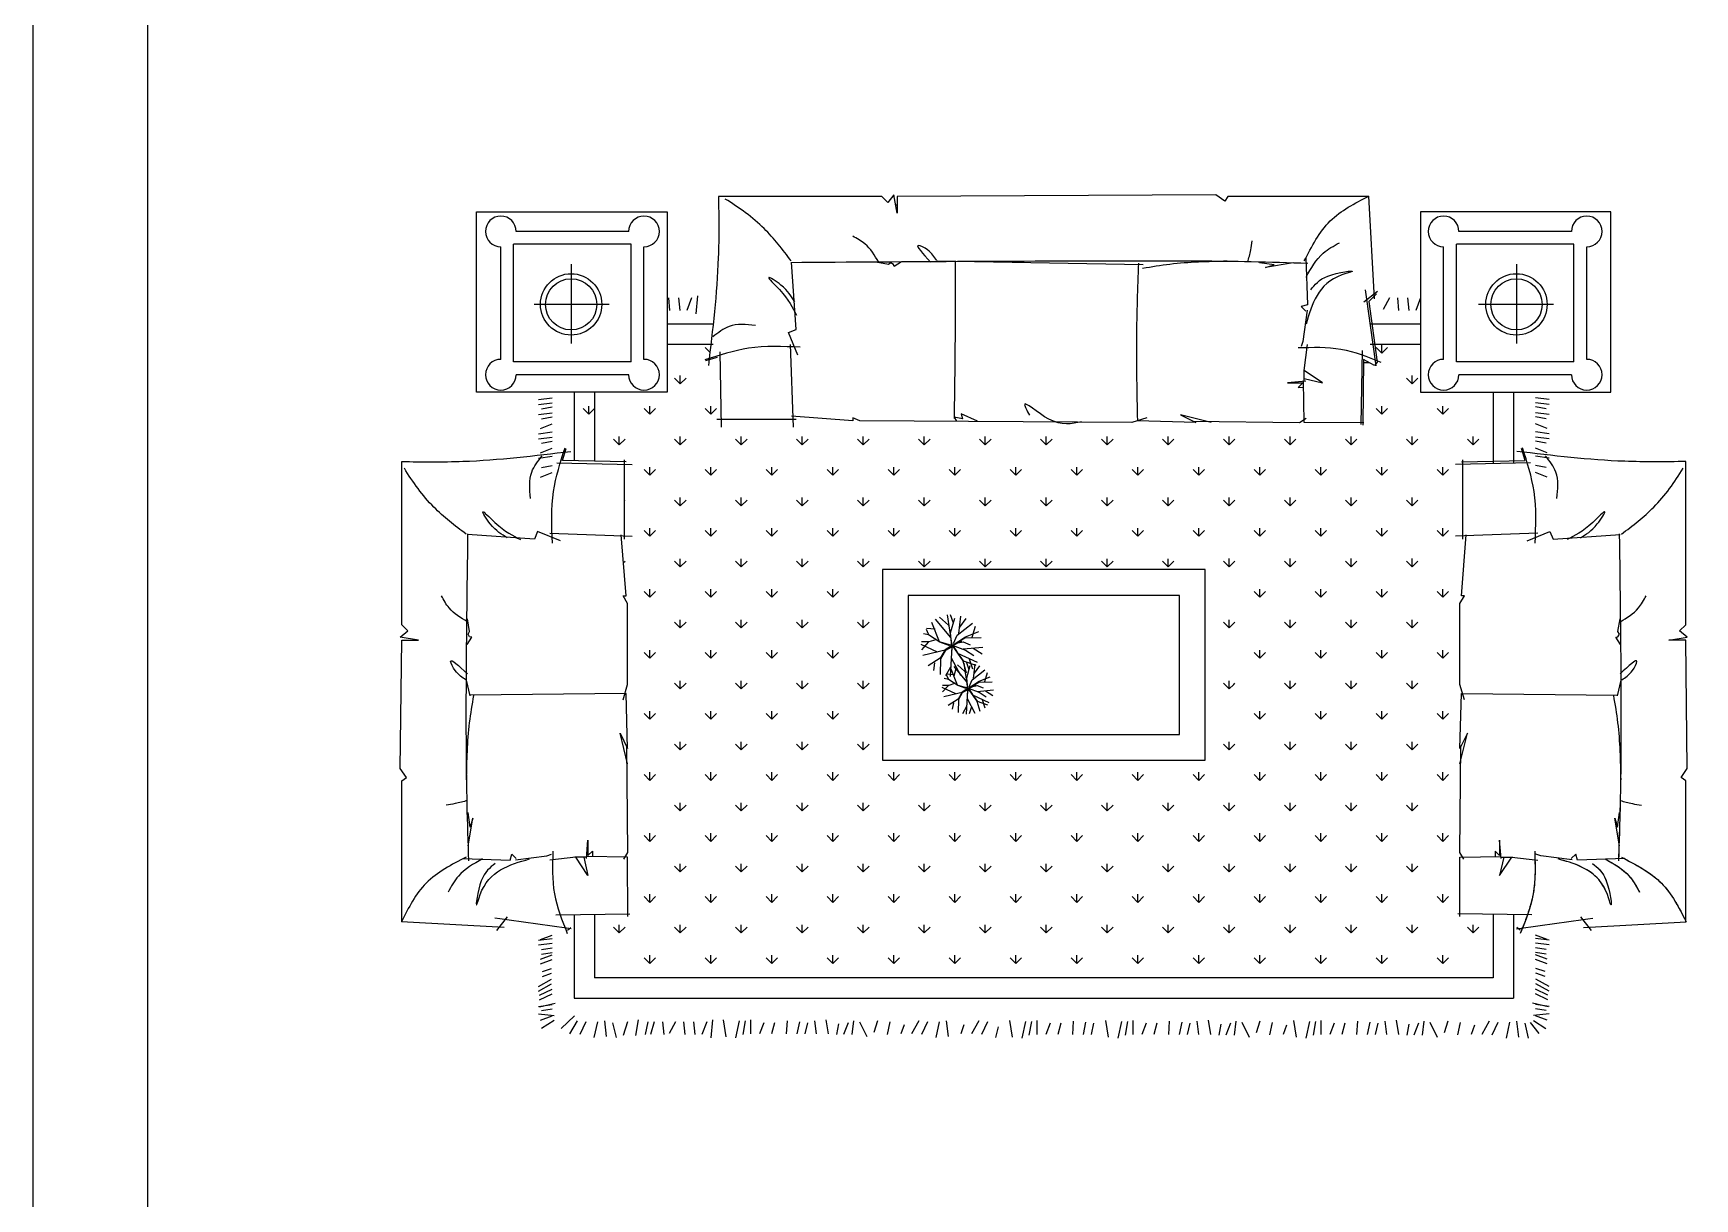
# Model space of a CAD drawing. Header units: inches. Extents: x -0.4 to 42.1, y 14 to 38.8.
# Drawn here: x 21.1 to 25.992, y 24.379 to 27.81 of the extents above; entities that cross this region are included whole.
import ezdxf

# ---------------------------------------------------------------- set-up
doc = ezdxf.new("R2010")
doc.units = ezdxf.units.IN
doc.header["$MEASUREMENT"] = 0
for name, color, linetype in [('02', 2, 'Continuous'), ('1', 1, 'Continuous'), ('8', 8, 'Continuous'), ('kadrbm', 4, 'Continuous')]:
    doc.layers.add(name, color=color, linetype=linetype)
pattern_1 = [(90, (-5.192825, 60.00522), (-0.0898025, 0.0898025), [0.0238125, -0.1557925]), (45, (-5.19282, 60.00522), (-0.08980256, 0.08980256), [0.0238125, -0.1031875]), (135, (-5.19282, 60.00522), (-0.08980256, -0.08980256), [0.0238125, -0.1031875])]

# ---------------------------------------------------------------- blocks, each defined once
blk = doc.blocks.new('kadrbm')
at = {"layer": 'kadrbm', "color": 4}
blk.add_lwpolyline([(0, 0), (0, 24.7972), (21, 24.7972), (21, 0), (0, 0)], close=True, dxfattribs=at)
blk.add_lwpolyline([(20.6631, 0.3257), (20.6631, 24.4603), (0.3369, 24.4603), (0.3369, 0.3257), (20.6631, 0.3257)], dxfattribs=at)

msp = doc.modelspace()

# ---------------------------------------------------------------- hatches: boundary and pattern name
at = {"layer": '8'}
h = msp.add_hatch(dxfattribs=at)
h.set_pattern_fill('GRASS,_O', color=256, scale=0.005)
h.set_pattern_definition(pattern_1)
edge = h.paths.add_edge_path()
edge.add_line((23.1256, 26.6733), (23.1218, 26.8627))
edge.add_spline(control_points=[(23.1218, 26.8627), (23.1113, 26.8595), (23.1008, 26.8562), (23.0903, 26.8529)], knot_values=[251.411336, 251.411336, 251.411336, 251.411336, 285.889128, 285.889128, 285.889128, 285.889128], degree=3, periodic=0)
edge.add_spline(control_points=[(23.0903, 26.8529), (23.092, 26.867), (23.0937, 26.881), (23.0953, 26.8951)], knot_values=[491.067407, 491.067407, 491.067407, 491.067407, 535.732773, 535.732773, 535.732773, 535.732773], degree=3, periodic=0)
edge.add_line((23.0953, 26.8951), (22.9664, 26.8951))
edge.add_line((22.9664, 26.8951), (22.9664, 26.7533))
edge.add_line((22.9664, 26.7533), (22.6928, 26.7533))
edge.add_line((22.6928, 26.7533), (22.6928, 26.5521))
edge.add_line((22.6928, 26.5521), (22.8412, 26.5488))
edge.add_line((22.8412, 26.5488), (22.8412, 26.3304))
edge.add_line((22.8412, 26.3304), (22.8317, 26.3308))
edge.add_line((22.8317, 26.3308), (22.8457, 26.1542))
edge.add_line((22.8457, 26.1542), (22.8367, 26.1542))
edge.add_line((22.8367, 26.1542), (22.8502, 26.1317))
edge.add_line((22.8502, 26.1317), (22.8502, 25.8933))
edge.add_line((22.8502, 25.8933), (23.1256, 25.8933))
edge.add_line((23.1256, 25.8933), (23.1256, 26.6733))
h = msp.add_hatch(dxfattribs=at)
h.set_pattern_fill('GRASS,_O', color=256, scale=0.005)
h.set_pattern_definition(pattern_1)
h.paths.add_polyline_path([(25.3098, 26.5488), (25.3983, 26.5507), (25.3983, 26.7533), (25.1847, 26.7533), (25.1847, 26.8951), (25.0503, 26.8951), (25.0576, 26.8417), (25.0494, 26.8316), (25.0326, 26.8411), (25.0168, 26.8411), (25.0149, 26.6637), (25.0175, 26.6637), (25.0175, 25.8933), (25.3009, 25.8933), (25.3009, 26.1317), (25.3143, 26.1542), (25.3054, 26.1542), (25.3193, 26.3308), (25.3098, 26.3304)])
h = msp.add_hatch(dxfattribs=at)
h.set_pattern_fill('GRASS,_O', color=256, scale=0.005)
h.set_pattern_definition(pattern_1)
edge = h.paths.add_edge_path()
edge.add_line((25.0175, 26.6637), (24.8426, 26.6643))
edge.add_line((24.8426, 26.6643), (24.8424, 26.6722))
edge.add_line((24.8424, 26.6722), (24.8289, 26.6637))
edge.add_line((24.8289, 26.6637), (24.5181, 26.6668))
edge.add_line((24.5181, 26.6668), (24.5232, 26.6643))
edge.add_line((24.5232, 26.6643), (24.3503, 26.6691))
edge.add_line((24.3503, 26.6691), (24.3343, 26.6643))
edge.add_line((24.3343, 26.6643), (24.1828, 26.6652))
edge.add_spline(control_points=[(24.1828, 26.6652), (24.1602, 26.6605), (24.1374, 26.6566), (24.1101, 26.6656)], knot_values=[4.350249, 4.350249, 4.350249, 4.350249, 83.266147, 83.266147, 83.266147, 83.266147], degree=3, periodic=0)
edge.add_line((24.1101, 26.6656), (23.534, 26.669))
edge.add_line((23.534, 26.669), (23.5129, 26.6778))
edge.add_line((23.5129, 26.6778), (23.5129, 26.6688))
edge.add_line((23.5129, 26.6688), (23.3363, 26.6828))
edge.add_line((23.3363, 26.6828), (23.3366, 26.6733))
edge.add_line((23.3366, 26.6733), (23.1256, 26.6733))
edge.add_line((23.1256, 26.6733), (23.1256, 25.8933))
edge.add_line((23.1256, 25.8933), (23.6003, 25.8933))
edge.add_line((23.6003, 25.8933), (23.6003, 26.2312))
edge.add_line((23.6003, 26.2312), (24.5507, 26.2312))
edge.add_line((24.5507, 26.2312), (24.5507, 25.8933))
edge.add_line((24.5507, 25.8933), (25.0175, 25.8933))
edge.add_line((25.0175, 25.8933), (25.0175, 26.6637))
h = msp.add_hatch(dxfattribs=at)
h.set_pattern_fill('GRASS,_O', color=256, scale=0.005)
h.set_pattern_definition(pattern_1)
h.paths.add_polyline_path([(23.1256, 25.8933), (22.8502, 25.8933), (22.8421, 25.8662), (22.8457, 25.8663), (22.8502, 25.7043), (22.8477, 25.7094), (22.8508, 25.3986), (22.8424, 25.3851), (22.8502, 25.385), (22.8508, 25.2182), (22.7528, 25.2167), (22.7528, 25.0294), (23.1256, 25.0294)])
h = msp.add_hatch(dxfattribs=at)
h.set_pattern_fill('GRASS,_O', color=256, scale=0.005)
h.set_pattern_definition(pattern_1)
h.paths.add_polyline_path([(25.0175, 25.8933), (24.5507, 25.8933), (24.5507, 25.6699), (23.6003, 25.6699), (23.6003, 25.8933), (23.1256, 25.8933), (23.1256, 25.0294), (25.0175, 25.0294)])
h = msp.add_hatch(dxfattribs=at)
h.set_pattern_fill('GRASS,_O', color=256, scale=0.005)
h.set_pattern_definition(pattern_1)
h.paths.add_polyline_path([(25.3054, 25.8663), (25.309, 25.8662), (25.3009, 25.8933), (25.0175, 25.8933), (25.0175, 25.0294), (25.3983, 25.0294), (25.3983, 25.2167), (25.3003, 25.2182), (25.3009, 25.385), (25.3087, 25.3851), (25.3003, 25.3986), (25.3034, 25.7094), (25.3009, 25.7043)])

# ---------------------------------------------------------------- linework, layer by layer
at = {"layer": '02'}
for p, q in [((23.5984, 27.3294), (23.1176, 27.3294)), ((23.6163, 27.3114), (23.5984, 27.3294)), ((23.6343, 27.3339), (23.6163, 27.3114)), ((23.6433, 27.2799), (23.6343, 27.3339)), ((23.6433, 27.3044), (23.6393, 27.3044)), ((24.5817, 27.3339), (23.6433, 27.3294)), ((23.6433, 27.3294), (23.6433, 27.2799)), ((24.6087, 27.3159), (24.5817, 27.3339)), ((24.6177, 27.3294), (24.6087, 27.3159)), ((25.0327, 27.3294), (24.6177, 27.3294)), ((25.0495, 27.0283), (25.0327, 27.33)), ((22.4055, 26.7533), (22.4055, 27.2845)), ((22.4055, 27.2845), (22.9664, 27.2845)), ((22.9664, 27.2845), (22.9664, 26.7533)), ((25.1847, 27.2845), (25.1847, 26.7533)), ((25.7456, 27.2845), (25.1847, 27.2845)), ((25.7456, 26.7533), (25.7456, 27.2845)), ((22.8532, 27.2265), (22.522, 27.2265)), ((25.6291, 27.2265), (25.2979, 27.2265)), ((22.4768, 26.8501), (22.4768, 27.1813)), ((22.8607, 27.1888), (22.5144, 27.1888)), ((22.5144, 26.8426), (22.5144, 27.1888)), ((22.8607, 26.8426), (22.8607, 27.1888)), ((22.8983, 26.8501), (22.8983, 27.1813)), ((25.2528, 26.8501), (25.2528, 27.1813)), ((25.6366, 27.1888), (25.2904, 27.1888)), ((25.2904, 26.8426), (25.2904, 27.1888)), ((25.6366, 26.8426), (25.6366, 27.1888)), ((25.6743, 26.8501), (25.6743, 27.1813)), ((22.6838, 27.1298), (22.6838, 26.8969)), ((23.3464, 26.9384), (23.333, 27.1361)), ((23.6178, 27.1296), (23.5807, 27.1358)), ((23.6255, 27.1342), (23.6178, 27.1296)), ((23.6332, 27.1296), (23.6255, 27.1342)), ((23.6348, 27.1234), (23.6332, 27.1296)), ((23.6564, 27.1373), (23.6348, 27.1234)), ((24.3681, 27.1281), (23.7613, 27.1389)), ((24.7541, 27.1281), (24.7109, 27.1342)), ((24.8097, 27.1342), (24.7279, 27.1204)), ((24.7279, 27.1204), (24.7541, 27.1281)), ((24.8471, 27.1496), (24.8516, 27.0103)), ((25.4673, 27.1298), (25.4673, 26.8969)), ((22.7956, 27.0119), (22.5748, 27.0119)), ((22.9701, 27.0308), (22.9737, 26.9936)), ((22.9999, 27.0308), (23.0036, 26.9936)), ((23.0385, 27.0308), (23.0243, 26.9936)), ((23.0556, 27.0367), (23.0506, 26.9843)), ((24.8516, 27.0103), (24.8336, 27.0058)), ((25.018, 27.0193), (25.0585, 27.0508)), ((25.0555, 27.0432), (25.0331, 27.0208)), ((25.0331, 27.0208), (25.0576, 26.8417)), ((25.0938, 27.0308), (25.0745, 26.9965)), ((25.1168, 27.0308), (25.1204, 26.9936)), ((25.1467, 27.0308), (25.1503, 26.9936)), ((25.1852, 27.0308), (25.171, 26.9936)), ((25.5763, 27.0119), (25.3555, 27.0119)), ((24.8336, 27.0058), (24.8471, 26.9923)), ((24.8507, 26.9945), (24.8386, 26.9028)), ((23.324, 26.9294), (23.3464, 26.9384)), ((23.3509, 26.862), (23.324, 26.9294)), ((23.1216, 26.8725), (23.126, 26.6508)), ((23.3285, 26.8935), (23.3375, 26.6508)), ((24.8386, 26.9028), (24.8338, 26.8883)), ((24.8426, 26.8171), (24.8516, 26.8935)), ((25.0126, 26.8762), (25.0092, 26.658)), ((22.8607, 26.8426), (22.5144, 26.8426)), ((23.1142, 26.856), (23.0796, 26.8458)), ((24.8425, 26.7848), (24.8425, 26.8198)), ((24.8965, 26.7811), (24.8426, 26.8171)), ((25.0168, 26.8499), (25.0148, 26.6566)), ((25.0494, 26.8316), (25.0168, 26.8499)), ((25.0576, 26.8417), (25.0494, 26.8316)), ((25.6366, 26.8426), (25.2904, 26.8426)), ((22.8532, 26.8049), (22.522, 26.8049)), ((24.8471, 26.7856), (24.7931, 26.7811)), ((24.7931, 26.7811), (24.8381, 26.7811)), ((24.8381, 26.7811), (24.8246, 26.7677)), ((24.8246, 26.7677), (24.8415, 26.7678)), ((24.8426, 26.6643), (24.8405, 26.7858)), ((24.8425, 26.7936), (24.8965, 26.7811)), ((25.6291, 26.8049), (25.2979, 26.8049)), ((22.9664, 26.7533), (22.4055, 26.7533)), ((22.5875, 26.7321), (22.6281, 26.7372)), ((22.5875, 26.717), (22.6281, 26.722)), ((25.1847, 26.7533), (25.7456, 26.7533)), ((25.5636, 26.7321), (25.523, 26.7372)), ((25.5636, 26.717), (25.523, 26.722)), ((22.5875, 26.6879), (22.6281, 26.6929)), ((22.5964, 26.7045), (22.6281, 26.71)), ((22.5964, 26.6754), (22.6281, 26.6809)), ((23.3464, 26.6733), (23.1125, 26.6733)), ((23.5129, 26.6688), (23.333, 26.683)), ((23.5129, 26.6778), (23.5129, 26.6688)), ((23.534, 26.669), (23.5129, 26.6778)), ((24.3343, 26.6643), (23.534, 26.669)), ((23.836, 26.675), (23.8118, 26.6801)), ((23.8118, 26.6801), (23.8189, 26.668)), ((23.8805, 26.668), (23.832, 26.6902)), ((23.832, 26.6902), (23.836, 26.675)), ((24.3792, 26.6778), (24.3343, 26.6643)), ((24.5232, 26.6643), (24.3503, 26.6691)), ((24.5682, 26.6643), (24.4782, 26.6868)), ((24.4782, 26.6868), (24.5232, 26.6643)), ((24.8289, 26.6637), (24.5137, 26.6669)), ((24.8483, 26.6758), (24.8289, 26.6637)), ((25.5547, 26.7045), (25.523, 26.71)), ((25.5636, 26.6879), (25.523, 26.6929)), ((25.5547, 26.6754), (25.523, 26.6809)), ((22.5875, 26.6313), (22.6281, 26.6364)), ((22.5875, 26.6162), (22.6281, 26.6212)), ((22.5934, 26.647), (22.6281, 26.6601)), ((25.0175, 26.6637), (24.8426, 26.6643)), ((25.5577, 26.647), (25.523, 26.6601)), ((25.5636, 26.6313), (25.523, 26.6364)), ((25.5636, 26.6162), (25.523, 26.6212)), ((22.5934, 26.5753), (22.6281, 26.5885)), ((22.5964, 26.6037), (22.6281, 26.6092)), ((22.6585, 26.5528), (22.6687, 26.5874)), ((25.4925, 26.5528), (25.4824, 26.5874)), ((25.5547, 26.6037), (25.523, 26.6092)), ((25.5577, 26.5753), (25.523, 26.5885)), ((22.1852, 26.0687), (22.1852, 26.5494)), ((22.5875, 26.5597), (22.6281, 26.5647)), ((22.5964, 26.532), (22.6281, 26.5375)), ((22.6421, 26.5454), (22.8637, 26.541)), ((22.8457, 26.5487), (22.6585, 26.5528)), ((22.8412, 26.3206), (22.8412, 26.5545)), ((25.509, 26.5454), (25.2874, 26.541)), ((25.3054, 26.5487), (25.4925, 26.5528)), ((25.3098, 26.3206), (25.3098, 26.5545)), ((25.5636, 26.5597), (25.523, 26.5647)), ((25.5547, 26.532), (25.523, 26.5375)), ((25.9659, 26.0687), (25.9659, 26.5494)), ((22.5934, 26.5036), (22.6281, 26.5168)), ((25.5577, 26.5036), (25.523, 26.5168)), ((22.5761, 26.3206), (22.3784, 26.3341)), ((22.5851, 26.3431), (22.5761, 26.3206)), ((22.6525, 26.3161), (22.5851, 26.3431)), ((22.621, 26.3386), (22.8637, 26.3296)), ((22.8457, 26.1542), (22.8315, 26.334)), ((25.53, 26.3386), (25.2874, 26.3296)), ((25.3054, 26.1542), (25.3196, 26.334)), ((25.4986, 26.3161), (25.566, 26.3431)), ((25.566, 26.3431), (25.575, 26.3206)), ((25.575, 26.3206), (25.7727, 26.3341)), ((24.5507, 26.2312), (23.6003, 26.2312)), ((23.6003, 26.2312), (23.6003, 25.6699)), ((24.5507, 25.6699), (24.5507, 26.2312)), ((22.8502, 26.1317), (22.8367, 26.1542)), ((22.8367, 26.1542), (22.8457, 26.1542)), ((22.8502, 25.8933), (22.8502, 26.1317)), ((25.3009, 26.1317), (25.3143, 26.1542)), ((25.3009, 25.8933), (25.3009, 26.1317)), ((25.3143, 26.1542), (25.3054, 26.1542)), ((22.3849, 26.0493), (22.3788, 26.0863)), ((25.7662, 26.0493), (25.7723, 26.0863)), ((22.1807, 26.0327), (22.2031, 26.0507)), ((22.2346, 26.0237), (22.1807, 26.0327)), ((22.2031, 26.0507), (22.1852, 26.0687)), ((22.3772, 26.0107), (22.3911, 26.0323)), ((22.3803, 26.0415), (22.3849, 26.0493)), ((22.3849, 26.0338), (22.3803, 26.0415)), ((22.3911, 26.0323), (22.3849, 26.0338)), ((25.76, 26.0323), (25.7662, 26.0338)), ((25.7739, 26.0107), (25.76, 26.0323)), ((25.7708, 26.0415), (25.7662, 26.0493)), ((25.7662, 26.0338), (25.7708, 26.0415)), ((25.9165, 26.0237), (25.9704, 26.0327)), ((25.9479, 26.0507), (25.9659, 26.0687)), ((25.9704, 26.0327), (25.9479, 26.0507)), ((22.1807, 25.6459), (22.1852, 26.0237)), ((22.1852, 26.0237), (22.2346, 26.0237)), ((25.9659, 26.0237), (25.9165, 26.0237)), ((25.9704, 25.6459), (25.9659, 26.0237)), ((22.3865, 25.8594), (22.3757, 25.9057)), ((22.8367, 25.8483), (22.8502, 25.8933)), ((25.3143, 25.8483), (25.3009, 25.8933)), ((25.7646, 25.8594), (25.7754, 25.9057)), ((22.8457, 25.8663), (22.3859, 25.8619)), ((22.8502, 25.7043), (22.8457, 25.8663)), ((25.3009, 25.7043), (25.3054, 25.8663)), ((25.3054, 25.8663), (25.7652, 25.8619)), ((22.8278, 25.7493), (22.8502, 25.7043)), ((22.8502, 25.6593), (22.8278, 25.7493)), ((25.3233, 25.7493), (25.3009, 25.7043)), ((25.3009, 25.6593), (25.3233, 25.7493)), ((22.8508, 25.3986), (22.8476, 25.7138)), ((25.3003, 25.3986), (25.3034, 25.7138)), ((22.1986, 25.6189), (22.1807, 25.6459)), ((23.6003, 25.6699), (24.5507, 25.6699)), ((25.9524, 25.6189), (25.9704, 25.6459)), ((22.1852, 25.6099), (22.1986, 25.6189)), ((22.1852, 25.1948), (22.1852, 25.6099)), ((25.9659, 25.6099), (25.9524, 25.6189)), ((25.9659, 25.1948), (25.9659, 25.6099)), ((22.3865, 25.4734), (22.3803, 25.5167)), ((22.3803, 25.4178), (22.3942, 25.4997)), ((22.3942, 25.4997), (22.3865, 25.4734)), ((25.7569, 25.4997), (25.7646, 25.4734)), ((25.7708, 25.4178), (25.7569, 25.4997)), ((25.7646, 25.4734), (25.7708, 25.5167)), ((22.5042, 25.376), (22.5087, 25.3939)), ((22.5087, 25.3939), (22.5222, 25.3805)), ((22.6118, 25.3889), (22.6262, 25.3938)), ((22.7289, 25.3805), (22.7334, 25.4344)), ((22.7334, 25.4344), (22.7334, 25.3895)), ((22.7334, 25.3895), (22.7469, 25.4029)), ((22.7469, 25.4029), (22.7467, 25.386)), ((22.8387, 25.3793), (22.8508, 25.3986)), ((25.3124, 25.3793), (25.3003, 25.3986)), ((25.4177, 25.3895), (25.4042, 25.4029)), ((25.4042, 25.4029), (25.4044, 25.386)), ((25.4177, 25.4344), (25.4177, 25.3895)), ((25.4222, 25.3805), (25.4177, 25.4344)), ((25.5393, 25.3889), (25.5248, 25.3938)), ((25.6424, 25.3939), (25.6289, 25.3805)), ((25.6469, 25.376), (25.6424, 25.3939)), ((22.3649, 25.3805), (22.5042, 25.376)), ((22.52, 25.3768), (22.6118, 25.3889)), ((22.6974, 25.385), (22.621, 25.376)), ((22.7297, 25.3851), (22.6948, 25.3851)), ((22.7334, 25.331), (22.6974, 25.385)), ((22.7209, 25.3851), (22.7334, 25.331)), ((22.8502, 25.385), (22.7287, 25.387)), ((22.8508, 25.2101), (22.8502, 25.385)), ((25.3003, 25.2101), (25.3009, 25.385)), ((25.3009, 25.385), (25.4224, 25.387)), ((25.4302, 25.3851), (25.4177, 25.331)), ((25.4177, 25.331), (25.4536, 25.385)), ((25.4214, 25.3851), (25.4563, 25.3851)), ((25.4536, 25.385), (25.53, 25.376)), ((25.6311, 25.3768), (25.5393, 25.3889)), ((25.7862, 25.3805), (25.6469, 25.376)), ((22.4952, 25.2095), (22.4638, 25.169)), ((22.6383, 25.2149), (22.8565, 25.2183)), ((22.7528, 25.2167), (22.7528, 25.0294)), ((25.5128, 25.2149), (25.2946, 25.2183)), ((25.6559, 25.2095), (25.6873, 25.169)), ((22.4862, 25.178), (22.1845, 25.1948)), ((22.5934, 25.1422), (22.6281, 25.1553)), ((22.6728, 25.1699), (22.683, 25.1781)), ((25.4783, 25.1699), (25.4681, 25.1781)), ((25.5577, 25.1422), (25.523, 25.1553)), ((25.6648, 25.178), (25.9666, 25.1948)), ((25.9666, 25.1948), (25.9666, 25.1948)), ((22.5875, 25.1405), (22.6281, 25.1456)), ((22.5875, 25.1265), (22.6281, 25.1316)), ((22.5964, 25.1128), (22.6281, 25.1183)), ((22.5964, 25.0989), (22.6281, 25.1044)), ((25.5636, 25.1405), (25.523, 25.1456)), ((25.5636, 25.1265), (25.523, 25.1316)), ((25.5547, 25.1128), (25.523, 25.1183)), ((25.5547, 25.0989), (25.523, 25.1044)), ((22.5934, 25.0844), (22.6281, 25.0976)), ((22.5934, 25.0705), (22.6281, 25.0836)), ((22.5993, 25.0479), (22.6264, 25.0573)), ((25.5577, 25.0844), (25.523, 25.0976)), ((25.5577, 25.0705), (25.523, 25.0836)), ((25.5518, 25.0479), (25.5247, 25.0573)), ((22.5875, 25.0043), (22.6264, 25.0261)), ((22.5875, 24.9904), (22.6264, 25.0121)), ((22.5993, 25.034), (22.6264, 25.0434)), ((25.5518, 25.034), (25.5247, 25.0434)), ((25.5636, 25.0043), (25.5247, 25.0261)), ((25.5636, 24.9904), (25.5247, 25.0121)), ((22.5904, 24.9442), (22.6369, 24.9548)), ((22.5909, 24.9788), (22.6281, 24.9963)), ((22.5909, 24.9648), (22.6281, 24.9823)), ((25.5606, 24.9442), (25.5141, 24.9548)), ((25.5602, 24.9788), (25.523, 24.9963)), ((25.5602, 24.9648), (25.523, 24.9823)), ((22.5875, 24.9456), (22.6281, 24.9507)), ((22.5875, 24.9235), (22.634, 24.9184)), ((22.5934, 24.9048), (22.6281, 24.9179)), ((22.5964, 24.9331), (22.6281, 24.9386)), ((22.6336, 24.9044), (22.5968, 24.8807)), ((22.6936, 24.9175), (22.6546, 24.8804)), ((22.7012, 24.9033), (22.6794, 24.8644)), ((22.782, 24.9033), (22.7871, 24.8568)), ((22.8811, 24.9059), (22.8731, 24.8598)), ((23.1, 24.9059), (23.0949, 24.8534)), ((23.1314, 24.9059), (23.1394, 24.8564)), ((23.2122, 24.9059), (23.2122, 24.8644)), ((23.3194, 24.9033), (23.3174, 24.8644)), ((23.4002, 24.9033), (23.4056, 24.8644)), ((23.4341, 24.9063), (23.4402, 24.8644)), ((23.515, 24.9033), (23.5099, 24.8627)), ((23.5857, 24.9033), (23.5751, 24.8691)), ((23.7076, 24.9033), (23.6859, 24.8644)), ((23.7885, 24.9033), (23.7936, 24.8568)), ((23.8841, 24.9033), (23.8624, 24.8644)), ((23.9742, 24.9044), (23.9822, 24.8549)), ((24.0551, 24.9044), (24.0551, 24.8629)), ((24.2571, 24.9044), (24.2652, 24.8549)), ((24.338, 24.9044), (24.338, 24.8629)), ((24.5599, 24.9048), (24.566, 24.8629)), ((24.8108, 24.9044), (24.8188, 24.8549)), ((24.8916, 24.9044), (24.8916, 24.8629)), ((25.1135, 24.9048), (25.1196, 24.8629)), ((25.5636, 24.9235), (25.5171, 24.9184)), ((25.5175, 24.9044), (25.5543, 24.8807)), ((25.5636, 24.9456), (25.523, 24.9507)), ((25.5547, 24.9331), (25.523, 24.9386)), ((25.5577, 24.9048), (25.523, 24.9179)), ((22.7267, 24.8999), (22.7092, 24.8627)), ((22.7613, 24.9004), (22.7507, 24.8538)), ((22.8058, 24.8974), (22.8159, 24.8538)), ((22.8498, 24.8999), (22.8367, 24.8598)), ((22.9095, 24.8999), (22.9019, 24.8627)), ((22.9285, 24.8999), (22.9174, 24.8627)), ((22.9528, 24.8999), (22.9564, 24.8627)), ((22.9915, 24.8999), (22.9722, 24.8657)), ((23.0145, 24.8999), (23.0181, 24.8627)), ((23.0443, 24.8999), (23.0479, 24.8627)), ((23.0829, 24.8999), (23.0687, 24.8627)), ((23.1784, 24.9029), (23.1678, 24.8534)), ((23.1966, 24.9029), (23.1889, 24.8627)), ((23.2516, 24.8974), (23.2387, 24.8644)), ((23.2829, 24.8974), (23.2742, 24.8644)), ((23.3558, 24.9004), (23.3484, 24.8644)), ((23.3795, 24.8974), (23.372, 24.8644)), ((23.4709, 24.8944), (23.4654, 24.8627)), ((23.4993, 24.8974), (23.4862, 24.8627)), ((23.5332, 24.9004), (23.5544, 24.8568)), ((23.6226, 24.8999), (23.6145, 24.8631)), ((23.664, 24.8915), (23.6546, 24.8644)), ((23.7332, 24.8999), (23.7157, 24.8627)), ((23.7678, 24.9004), (23.7572, 24.8538)), ((23.8405, 24.8915), (23.8312, 24.8644)), ((23.9097, 24.8999), (23.8922, 24.8627)), ((23.9409, 24.8854), (23.9337, 24.8538)), ((24.0212, 24.9014), (24.0106, 24.852)), ((24.0394, 24.9014), (24.0318, 24.8613)), ((24.0944, 24.8959), (24.0815, 24.8629)), ((24.1258, 24.8959), (24.117, 24.8629)), ((24.1622, 24.9019), (24.1602, 24.8629)), ((24.1986, 24.8989), (24.1912, 24.8629)), ((24.2223, 24.8959), (24.2148, 24.8629)), ((24.3041, 24.9014), (24.2936, 24.852)), ((24.3224, 24.9014), (24.3147, 24.8613)), ((24.3774, 24.8959), (24.3645, 24.8629)), ((24.4087, 24.8959), (24.4, 24.8629)), ((24.4451, 24.9019), (24.4431, 24.8629)), ((24.4816, 24.8989), (24.4742, 24.8629)), ((24.5053, 24.8959), (24.4978, 24.8629)), ((24.526, 24.9019), (24.5314, 24.8629)), ((24.5967, 24.893), (24.5912, 24.8613)), ((24.6251, 24.8959), (24.612, 24.8613)), ((24.6408, 24.9019), (24.6357, 24.8613)), ((24.659, 24.8989), (24.6801, 24.8554)), ((24.7115, 24.9019), (24.7009, 24.8676)), ((24.7484, 24.8985), (24.7403, 24.8617)), ((24.7444, 24.89), (24.7444, 24.89)), ((24.7898, 24.89), (24.7804, 24.8629)), ((24.8578, 24.9014), (24.8472, 24.852)), ((24.876, 24.9014), (24.8684, 24.8613)), ((24.931, 24.8959), (24.9181, 24.8629)), ((24.9624, 24.8959), (24.9536, 24.8629)), ((24.9988, 24.9019), (24.9968, 24.8629)), ((25.0352, 24.8989), (25.0278, 24.8629)), ((25.0589, 24.8959), (25.0514, 24.8629)), ((25.0796, 24.9019), (25.085, 24.8629)), ((25.1504, 24.893), (25.1449, 24.8613)), ((25.1787, 24.8959), (25.1656, 24.8613)), ((25.1944, 24.9019), (25.1893, 24.8613)), ((25.2126, 24.8989), (25.2338, 24.8554)), ((25.2651, 24.9019), (25.2545, 24.8676)), ((25.302, 24.8985), (25.294, 24.8617)), ((25.2981, 24.89), (25.2981, 24.89)), ((25.3434, 24.89), (25.3341, 24.8629)), ((25.387, 24.9019), (25.3653, 24.8629)), ((25.4126, 24.8985), (25.3951, 24.8613)), ((25.4472, 24.8989), (25.4366, 24.8524)), ((25.4679, 24.9019), (25.473, 24.8554)), ((25.4916, 24.8959), (25.5018, 24.8524)), ((25.5073, 24.8985), (25.5331, 24.8659))]:
    msp.add_line(p, q, dxfattribs=at)
for points in [[(22.9664, 26.9551), (23.1021, 26.9551)], [(25.0365, 26.9551), (25.1847, 26.9551)], [(22.9664, 26.8951), (23.1021, 26.8951)], [(25.0365, 26.8951), (25.1847, 26.8951)], [(25.0168, 26.8411), (25.0326, 26.8411)], [(22.6928, 26.7527), (22.6928, 26.5521)], [(22.7528, 26.7527), (22.7528, 26.5521)], [(25.3983, 26.7533), (25.3983, 26.5444)], [(25.4583, 26.7533), (25.4583, 26.5444)], [(22.6928, 25.2158), (22.6928, 24.9694), (25.4583, 24.9694)], [(25.3983, 25.2167), (25.3983, 25.0294), (22.7528, 25.0294)], [(25.4583, 25.2158), (25.4583, 24.9694)]]:
    msp.add_lwpolyline(points, dxfattribs=at)
msp.add_lwpolyline([(24.4747, 25.7459), (24.4747, 26.1552), (23.6764, 26.1552), (23.6764, 25.7459)], close=True, dxfattribs=at)
for centre, radius in [((22.6838, 27.0119), 0.0903), ((22.6838, 27.0119), 0.0753), ((25.4673, 27.0119), 0.0903), ((25.4673, 27.0119), 0.0753)]:
    msp.add_circle(centre, radius, dxfattribs=at)
for centre, start, end in [((22.4768, 27.2265), 0, 270), ((22.8983, 27.2265), 270, 180), ((25.2528, 27.2265), 0, 270), ((25.6743, 27.2265), 270, 180), ((22.4768, 26.8049), 90, 0), ((22.8983, 26.8049), 180, 90), ((25.2528, 26.8049), 90, 0), ((25.6743, 26.8049), 180, 90)]:
    msp.add_arc(centre, 0.0452, start, end, dxfattribs=at)
for points, knots in [([(23.1176, 27.3294), (23.1186, 27.2694), (23.1203, 27.1031), (23.1005, 26.9377), (23.0878, 26.8319)], [33.06986, 33.06986, 33.06986, 33.06986, 222.222223, 557.880678, 557.880678, 557.880678, 557.880678]), ([(23.3317, 27.14), (23.3064, 27.1731), (23.2515, 27.2448), (23.1787, 27.2966), (23.1372, 27.322)], [0, 0, 0, 0, 130.479363, 283.036378, 283.036378, 283.036378, 283.036378]), ([(24.8426, 27.14), (24.8646, 27.1827), (24.9078, 27.2665), (24.9912, 27.3095), (25.0327, 27.33)], [0, 0, 0, 0, 147.483528, 289.572411, 289.572411, 289.572411, 289.572411]), ([(23.5894, 27.1361), (23.5776, 27.156), (23.5584, 27.1883), (23.5256, 27.2058), (23.5129, 27.2125)], [0, 0, 0, 0, 70.948373, 115.586628, 115.586628, 115.586628, 115.586628]), ([(23.7603, 27.1406), (23.7533, 27.1515), (23.7413, 27.1704), (23.6853, 27.1982), (23.7195, 27.161), (23.7423, 27.1361)], [0, 0, 0, 0, 43.610308, 75.353804, 139.686351, 139.686351, 139.686351, 139.686351]), ([(24.6761, 27.1361), (24.6794, 27.1481), (24.6851, 27.1688), (24.6883, 27.19), (24.6896, 27.199)], [0, 0, 0, 0, 38.991547, 67.752461, 67.752461, 67.752461, 67.752461]), ([(24.848, 27.0919), (24.8626, 27.1179), (24.8866, 27.1608), (24.9292, 27.184), (24.946, 27.1932)], [0, 0, 0, 0, 91.698723, 150.859227, 150.859227, 150.859227, 150.859227]), ([(24.8531, 27.1321), (24.7975, 27.134), (24.6388, 27.1391), (24.1313, 27.14), (23.6794, 27.137), (23.3306, 27.1346)], [0, 0, 0, 0, 175.554896, 501.095444, 1602.025735, 1602.025735, 1602.025735, 1602.025735]), ([(23.8141, 27.139), (23.8144, 27.0618), (23.8148, 26.9075), (23.8125, 26.7531), (23.8113, 26.6759)], [0, 0, 0, 0, 243.641643, 487.301448, 487.301448, 487.301448, 487.301448]), ([(24.3541, 27.1334), (24.3515, 27.06), (24.3462, 26.9056), (24.3495, 26.7512), (24.3512, 26.6703)], [0, 0, 0, 0, 231.833015, 487.376934, 487.376934, 487.376934, 487.376934]), ([(24.6152, 27.1389), (24.5589, 27.1376), (24.4755, 27.1358), (24.3933, 27.1218), (24.3666, 27.1173)], [0, 0, 0, 0, 177.324953, 262.784467, 262.784467, 262.784467, 262.784467]), ([(24.8615, 27.0548), (24.8734, 27.0698), (24.8985, 27.1016), (25.0122, 27.1153), (24.885, 27.0829), (24.865, 27.0129), (24.848, 26.9535)], [0, 0, 0, 0, 68.274937, 144.284004, 178.012686, 366.369436, 366.369436, 366.369436, 366.369436]), ([(23.342, 27.0193), (23.3324, 27.0353), (23.3166, 27.062), (23.2458, 27.1061), (23.3189, 27.0364), (23.3362, 27.0023), (23.3475, 26.98)], [0, 0, 0, 0, 67.22723, 111.865491, 162.148753, 257.518455, 257.518455, 257.518455, 257.518455]), ([(23.2264, 26.9501), (23.1993, 26.9527), (23.1526, 26.9572), (23.1165, 26.9284), (23.1013, 26.9163)], [0, 0, 0, 0, 81.85781, 141.018307, 141.018307, 141.018307, 141.018307]), ([(23.3582, 26.886), (23.307, 26.888), (23.2113, 26.8918), (23.1202, 26.8625), (23.0777, 26.8488)], [0, 0, 0, 0, 160.045155, 299.751984, 299.751984, 299.751984, 299.751984]), ([(24.8246, 26.8845), (24.8671, 26.8859), (24.9511, 26.8887), (25.0291, 26.8575), (25.0676, 26.8421)], [0, 0, 0, 0, 132.608807, 262.111935, 262.111935, 262.111935, 262.111935]), ([(24.1865, 26.666), (24.1576, 26.6599), (24.1036, 26.6487), (24.002, 26.7433), (24.0261, 26.6989), (24.033, 26.6861)], [0, 0, 0, 0, 101.324537, 188.975679, 224.131463, 224.131463, 224.131463, 224.131463]), ([(22.1852, 26.5494), (22.2451, 26.5484), (22.4115, 26.5467), (22.5768, 26.5665), (22.6826, 26.5792)], [33.06986, 33.06986, 33.06986, 33.06986, 222.222223, 557.880678, 557.880678, 557.880678, 557.880678]), ([(22.6286, 26.3089), (22.6266, 26.36), (22.6228, 26.4558), (22.6521, 26.5469), (22.6657, 26.5894)], [0, 0, 0, 0, 160.045155, 299.751984, 299.751984, 299.751984, 299.751984]), ([(25.9659, 26.5494), (25.9059, 26.5484), (25.7396, 26.5467), (25.5743, 26.5665), (25.4685, 26.5792)], [33.06986, 33.06986, 33.06986, 33.06986, 222.222223, 557.880678, 557.880678, 557.880678, 557.880678]), ([(25.5225, 26.3089), (25.5245, 26.36), (25.5283, 26.4558), (25.499, 26.5469), (25.4854, 26.5894)], [0, 0, 0, 0, 160.045155, 299.751984, 299.751984, 299.751984, 299.751984]), ([(22.3745, 26.3354), (22.3415, 26.3607), (22.2697, 26.4155), (22.2179, 26.4883), (22.1926, 26.5298)], [0, 0, 0, 0, 130.479363, 283.036378, 283.036378, 283.036378, 283.036378]), ([(22.5644, 26.4407), (22.5618, 26.4678), (22.5573, 26.5144), (22.5861, 26.5506), (22.5982, 26.5657)], [0, 0, 0, 0, 81.85781, 141.018307, 141.018307, 141.018307, 141.018307]), ([(25.5867, 26.4407), (25.5893, 26.4678), (25.5938, 26.5144), (25.565, 26.5506), (25.5529, 26.5657)], [0, 0, 0, 0, 81.85781, 141.018307, 141.018307, 141.018307, 141.018307]), ([(25.7765, 26.3354), (25.8096, 26.3607), (25.8814, 26.4155), (25.9332, 26.4883), (25.9585, 26.5298)], [0, 0, 0, 0, 130.479363, 283.036378, 283.036378, 283.036378, 283.036378]), ([(22.4952, 26.3251), (22.4792, 26.3346), (22.4526, 26.3505), (22.4084, 26.4213), (22.4781, 26.3481), (22.5122, 26.3308), (22.5345, 26.3195)], [0, 0, 0, 0, 67.22723, 111.865491, 162.148753, 257.518455, 257.518455, 257.518455, 257.518455]), ([(25.6559, 26.3251), (25.6719, 26.3346), (25.6985, 26.3505), (25.7427, 26.4213), (25.673, 26.3481), (25.6389, 26.3308), (25.6166, 26.3195)], [0, 0, 0, 0, 67.22723, 111.865491, 162.148753, 257.518455, 257.518455, 257.518455, 257.518455]), ([(22.3824, 25.3744), (22.3806, 25.43), (22.3755, 25.5887), (22.3742, 25.9094), (22.3778, 26.1745), (22.38, 26.3364)], [0, 0, 0, 0, 175.554896, 501.095444, 1012.305508, 1012.305508, 1012.305508, 1012.305508]), ([(25.7687, 25.3744), (25.7705, 25.43), (25.7756, 25.5887), (25.7769, 25.9094), (25.7733, 26.1745), (25.7711, 26.3364)], [0, 0, 0, 0, 175.554896, 501.095444, 1012.305508, 1012.305508, 1012.305508, 1012.305508]), ([(25.7702, 25.4213), (25.7715, 25.4613), (25.7757, 25.6043), (25.7769, 25.9094), (25.7733, 26.1745), (25.7711, 26.3364)], [49.332935, 49.332935, 49.332935, 49.332935, 175.554896, 501.095444, 1012.305508, 1012.305508, 1012.305508, 1012.305508]), ([(22.3784, 26.0777), (22.3586, 26.0895), (22.3262, 26.1087), (22.3088, 26.1415), (22.302, 26.1542)], [0, 0, 0, 0, 70.948373, 115.586628, 115.586628, 115.586628, 115.586628]), ([(25.7727, 26.0777), (25.7925, 26.0895), (25.8248, 26.1087), (25.8423, 26.1415), (25.8491, 26.1542)], [0, 0, 0, 0, 70.948373, 115.586628, 115.586628, 115.586628, 115.586628]), ([(22.3739, 25.9068), (22.363, 25.9137), (22.3441, 25.9258), (22.3163, 25.9817), (22.3535, 25.9476), (22.3784, 25.9247)], [0, 0, 0, 0, 43.610308, 75.353804, 139.686351, 139.686351, 139.686351, 139.686351]), ([(25.7772, 25.9068), (25.7881, 25.9137), (25.807, 25.9258), (25.8347, 25.9817), (25.7976, 25.9476), (25.7727, 25.9247)], [0, 0, 0, 0, 43.610308, 75.353804, 139.686351, 139.686351, 139.686351, 139.686351]), ([(22.3757, 25.6124), (22.3769, 25.6687), (22.3788, 25.7521), (22.3927, 25.8342), (22.3973, 25.8609)], [0, 0, 0, 0, 177.324953, 262.784467, 262.784467, 262.784467, 262.784467]), ([(25.7754, 25.6124), (25.7742, 25.6687), (25.7723, 25.7521), (25.7584, 25.8342), (25.7538, 25.8609)], [0, 0, 0, 0, 177.324953, 262.784467, 262.784467, 262.784467, 262.784467]), ([(22.3784, 25.5514), (22.3665, 25.5481), (22.3457, 25.5424), (22.3245, 25.5392), (22.3155, 25.5379)], [0, 0, 0, 0, 38.991547, 67.752461, 67.752461, 67.752461, 67.752461]), ([(25.7727, 25.5514), (25.7846, 25.5481), (25.8053, 25.5424), (25.8266, 25.5392), (25.8356, 25.5379)], [0, 0, 0, 0, 38.991547, 67.752461, 67.752461, 67.752461, 67.752461]), ([(22.63, 25.4029), (22.6286, 25.3605), (22.6259, 25.2765), (22.6571, 25.1984), (22.6725, 25.1599)], [0, 0, 0, 0, 132.608807, 262.111935, 262.111935, 262.111935, 262.111935]), ([(25.521, 25.4029), (25.5224, 25.3605), (25.5252, 25.2765), (25.494, 25.1984), (25.4786, 25.1599)], [0, 0, 0, 0, 132.608807, 262.111935, 262.111935, 262.111935, 262.111935]), ([(22.3745, 25.385), (22.3319, 25.3629), (22.248, 25.3197), (22.205, 25.2363), (22.1845, 25.1948)], [0, 0, 0, 0, 147.483528, 289.572411, 289.572411, 289.572411, 289.572411]), ([(22.4226, 25.3796), (22.3966, 25.365), (22.3538, 25.3409), (22.3305, 25.2983), (22.3214, 25.2816)], [0, 0, 0, 0, 91.698723, 150.859227, 150.859227, 150.859227, 150.859227]), ([(22.4598, 25.366), (22.4447, 25.3541), (22.4129, 25.329), (22.3992, 25.2153), (22.4316, 25.3425), (22.5017, 25.3626), (22.5611, 25.3796)], [0, 0, 0, 0, 68.274937, 144.284004, 178.012686, 366.369436, 366.369436, 366.369436, 366.369436]), ([(25.6913, 25.366), (25.7064, 25.3541), (25.7382, 25.329), (25.7518, 25.2153), (25.7195, 25.3425), (25.6494, 25.3626), (25.59, 25.3796)], [0, 0, 0, 0, 68.274937, 144.284004, 178.012686, 366.369436, 366.369436, 366.369436, 366.369436]), ([(25.7284, 25.3796), (25.7545, 25.365), (25.7973, 25.3409), (25.8206, 25.2983), (25.8297, 25.2816)], [0, 0, 0, 0, 91.698723, 150.859227, 150.859227, 150.859227, 150.859227]), ([(25.7301, 25.3786), (25.7556, 25.3643), (25.7852, 25.3475), (25.8053, 25.3216), (25.8081, 25.3178)], [1.917408, 1.917408, 1.917408, 1.917408, 91.698723, 106.746569, 106.746569, 106.746569, 106.746569]), ([(25.7765, 25.385), (25.8192, 25.3629), (25.903, 25.3197), (25.946, 25.2363), (25.9666, 25.1948)], [0, 0, 0, 0, 147.483528, 289.572464, 289.572464, 289.572464, 289.572464]), ([(25.5212, 25.3178), (25.5204, 25.3041), (25.5167, 25.2692), (25.5068, 25.2355), (25.4997, 25.2151)], [89.06918, 89.06918, 89.06918, 89.06918, 132.608807, 200.46684, 200.46684, 200.46684, 200.46684]), ([(25.7308, 25.3178), (25.7312, 25.317), (25.7432, 25.2867), (25.7518, 25.2153), (25.7349, 25.2817), (25.7204, 25.3061), (25.7105, 25.3178)], [66.182458, 66.182458, 66.182458, 66.182458, 68.274937, 144.284004, 178.012686, 223.982109, 223.982109, 223.982109, 223.982109]), ([(25.8842, 25.3178), (25.8876, 25.3148), (25.9224, 25.2817), (25.9456, 25.2372), (25.9659, 25.1961)], [132.941055, 132.941055, 132.941055, 132.941055, 147.483528, 288.070922, 288.070922, 288.070922, 288.070922])]:
    msp.add_open_spline(points, degree=3, knots=knots, dxfattribs=at)
for points in [[(25.054, 26.8306), (25.0435, 26.9055), (25.033, 26.9804), (25.0225, 27.0552)], [(25.521, 25.4029), (25.5213, 25.3943), (25.5216, 25.3856), (25.5218, 25.3769)], [(25.7689, 25.3799), (25.7693, 25.3937), (25.7698, 25.4075), (25.7702, 25.4213)], [(25.5218, 25.3769), (25.5223, 25.3571), (25.5224, 25.3373), (25.5212, 25.3178)], [(25.7105, 25.3178), (25.6798, 25.3539), (25.6349, 25.3667), (25.59, 25.3796)], [(25.6913, 25.366), (25.7059, 25.3545), (25.7205, 25.343), (25.7308, 25.3178)], [(25.7284, 25.3796), (25.729, 25.3793), (25.7295, 25.3789), (25.7301, 25.3786)], [(25.7687, 25.3744), (25.7688, 25.3762), (25.7688, 25.3781), (25.7689, 25.3799)], [(25.7765, 25.385), (25.7795, 25.3834), (25.7824, 25.3819), (25.7853, 25.3804)], [(25.7853, 25.3804), (25.8208, 25.362), (25.8558, 25.3432), (25.8842, 25.3178)], [(25.8081, 25.3178), (25.8161, 25.3065), (25.8229, 25.294), (25.8297, 25.2816)], [(22.684, 25.1735), (22.6091, 25.184), (22.5342, 25.1945), (22.4593, 25.205)], [(25.4671, 25.1735), (25.542, 25.184), (25.6169, 25.1945), (25.6918, 25.205)], [(25.4997, 25.2151), (25.4952, 25.202), (25.4902, 25.189), (25.4851, 25.176)], [(25.4851, 25.176), (25.4829, 25.1707), (25.4808, 25.1653), (25.4786, 25.1599)], [(25.9659, 25.1961), (25.9661, 25.1957), (25.9663, 25.1953), (25.9666, 25.1948)], [(25.9666, 25.1948), (25.9666, 25.1948), (25.9666, 25.1948), (25.9666, 25.1948)]]:
    msp.add_open_spline(points, degree=3, dxfattribs=at)
at = {"layer": '1'}
for p, q in [((23.8014, 26.0311), (23.7571, 26.0857)), ((23.795, 26.0673), (23.7683, 26.0909)), ((23.8053, 26.0078), (23.7917, 26.0977)), ((23.8098, 26.0735), (23.8011, 26.0979)), ((23.8011, 26.0449), (23.8138, 26.0886)), ((23.8254, 26.0434), (23.8308, 26.0939)), ((23.8288, 26.0614), (23.8473, 26.0871)), ((23.7364, 26.0396), (23.7215, 26.0426)), ((23.7364, 26.0414), (23.7299, 26.0548)), ((23.7552, 26.0563), (23.7304, 26.0581)), ((23.7695, 26.0179), (23.7364, 26.0396)), ((23.7684, 26.019), (23.7457, 26.0757)), ((23.8051, 26.0073), (23.8011, 26.0449)), ((23.8053, 26.0078), (23.8451, 26.033)), ((23.8098, 26.0135), (23.8205, 26.0387)), ((23.8205, 26.0387), (23.8655, 26.0739)), ((23.8216, 26.0174), (23.8434, 26.0304)), ((23.8434, 26.0304), (23.8915, 26.0313)), ((23.8451, 26.033), (23.8841, 26.0491)), ((23.8648, 26.0319), (23.8749, 26.0646)), ((23.7628, 25.9885), (23.7142, 26.0107)), ((23.7375, 26.0182), (23.7152, 26.0185)), ((23.7362, 26.0186), (23.7159, 25.9955)), ((23.7893, 25.9946), (23.7197, 25.9782)), ((23.7577, 26.0247), (23.7375, 26.0182)), ((23.7987, 26.0072), (23.7695, 26.0179)), ((23.7853, 25.9951), (23.7705, 25.9701)), ((23.8047, 26.0082), (23.7712, 26.018)), ((23.7852, 25.9919), (23.7717, 25.9687)), ((23.8053, 26.0078), (23.7853, 25.9951)), ((23.7875, 25.9943), (23.8044, 26.0034)), ((23.805, 26.0049), (23.7893, 25.9946)), ((23.8044, 26.0034), (23.7995, 25.9167)), ((23.8046, 25.9905), (23.8065, 26.0044)), ((23.8053, 26.0078), (23.8371, 25.9626)), ((23.8062, 26.0084), (23.8454, 25.9941)), ((23.8075, 26.0072), (23.8202, 25.9873)), ((23.8084, 26.0076), (23.8226, 26.0153)), ((23.8224, 25.9865), (23.8084, 26.0076)), ((23.8202, 25.9873), (23.838, 25.963)), ((23.8346, 26.0194), (23.8216, 26.0174)), ((23.8218, 25.9849), (23.8798, 25.9583)), ((23.8226, 26.0153), (23.8381, 26.0185)), ((23.8378, 25.9976), (23.8961, 26.003)), ((23.8381, 26.0185), (23.8592, 26.01)), ((23.8454, 25.9941), (23.8699, 25.978)), ((23.8672, 25.9997), (23.8939, 25.9831)), ((23.7705, 25.9701), (23.735, 25.9479)), ((23.7539, 25.957), (23.7503, 25.9347)), ((23.7717, 25.9687), (23.7705, 25.9225)), ((23.8004, 25.9439), (23.786, 25.9184)), ((23.8213, 25.8908), (23.8024, 25.938)), ((23.8028, 25.9719), (23.83, 25.9205)), ((23.8174, 25.9431), (23.8103, 25.9177)), ((23.8488, 25.9008), (23.8119, 25.9463)), ((23.8434, 25.931), (23.8212, 25.9506)), ((23.8371, 25.9626), (23.847, 25.9272)), ((23.838, 25.963), (23.875, 25.9497)), ((23.8521, 25.8814), (23.8408, 25.9563)), ((23.8485, 25.9123), (23.8592, 25.9487)), ((23.8558, 25.9361), (23.8486, 25.9565)), ((23.8555, 25.9688), (23.8657, 25.9389)), ((23.8648, 25.9072), (23.9022, 25.9365)), ((23.8688, 25.911), (23.8733, 25.9532)), ((23.8717, 25.926), (23.887, 25.9475)), ((23.8167, 25.8653), (23.7761, 25.8838)), ((23.7956, 25.8901), (23.7769, 25.8903)), ((23.7945, 25.8904), (23.7776, 25.8711)), ((23.7947, 25.9079), (23.7822, 25.9104)), ((23.7946, 25.9094), (23.7892, 25.9206)), ((23.8103, 25.9218), (23.7897, 25.9234)), ((23.8222, 25.8898), (23.7947, 25.9079)), ((23.8124, 25.8955), (23.7956, 25.8901)), ((23.8465, 25.8809), (23.8222, 25.8898)), ((23.8516, 25.8818), (23.8237, 25.8899)), ((23.8519, 25.881), (23.8485, 25.9123)), ((23.8521, 25.8814), (23.8852, 25.9024)), ((23.8529, 25.8819), (23.8855, 25.87)), ((23.8547, 25.8812), (23.8665, 25.8876)), ((23.8558, 25.8862), (23.8648, 25.9072)), ((23.8657, 25.8894), (23.8838, 25.9002)), ((23.8765, 25.8911), (23.8657, 25.8894)), ((23.8665, 25.8876), (23.8794, 25.8903)), ((23.8794, 25.8903), (23.897, 25.8833)), ((23.8838, 25.9002), (23.9239, 25.901)), ((23.8852, 25.9024), (23.9177, 25.9158)), ((23.9017, 25.9015), (23.9101, 25.9287)), ((23.8388, 25.8704), (23.7808, 25.8567)), ((23.8231, 25.85), (23.7935, 25.8315)), ((23.8092, 25.839), (23.8062, 25.8205)), ((23.8354, 25.8708), (23.8231, 25.85)), ((23.8241, 25.8488), (23.8231, 25.8103)), ((23.8353, 25.8682), (23.8241, 25.8488)), ((23.8521, 25.8814), (23.8354, 25.8708)), ((23.8372, 25.8701), (23.8513, 25.8777)), ((23.8518, 25.879), (23.8388, 25.8704)), ((23.8513, 25.8777), (23.8472, 25.8055)), ((23.85, 25.8515), (23.8726, 25.8086)), ((23.8515, 25.867), (23.8531, 25.8785)), ((23.8521, 25.8814), (23.8786, 25.8437)), ((23.8539, 25.8809), (23.8645, 25.8643)), ((23.8663, 25.8636), (23.8547, 25.8812)), ((23.8645, 25.8643), (23.8793, 25.8441)), ((23.8659, 25.8623), (23.9141, 25.8402)), ((23.8786, 25.8437), (23.8868, 25.8142)), ((23.8792, 25.8729), (23.9277, 25.8774)), ((23.8793, 25.8441), (23.9101, 25.833)), ((23.8855, 25.87), (23.9059, 25.8565)), ((23.8939, 25.8489), (23.9024, 25.824)), ((23.9037, 25.8747), (23.9259, 25.8608)), ((23.848, 25.8281), (23.836, 25.8069)), ((23.8622, 25.8275), (23.8562, 25.8063))]:
    msp.add_line(p, q, dxfattribs=at)

# ---------------------------------------------------------------- block references
at = {"layer": 'kadrbm'}
msp.add_blockref('kadrbm', (21.0999, 13.9716), dxfattribs=at)

doc.saveas('drawing.dxf')
